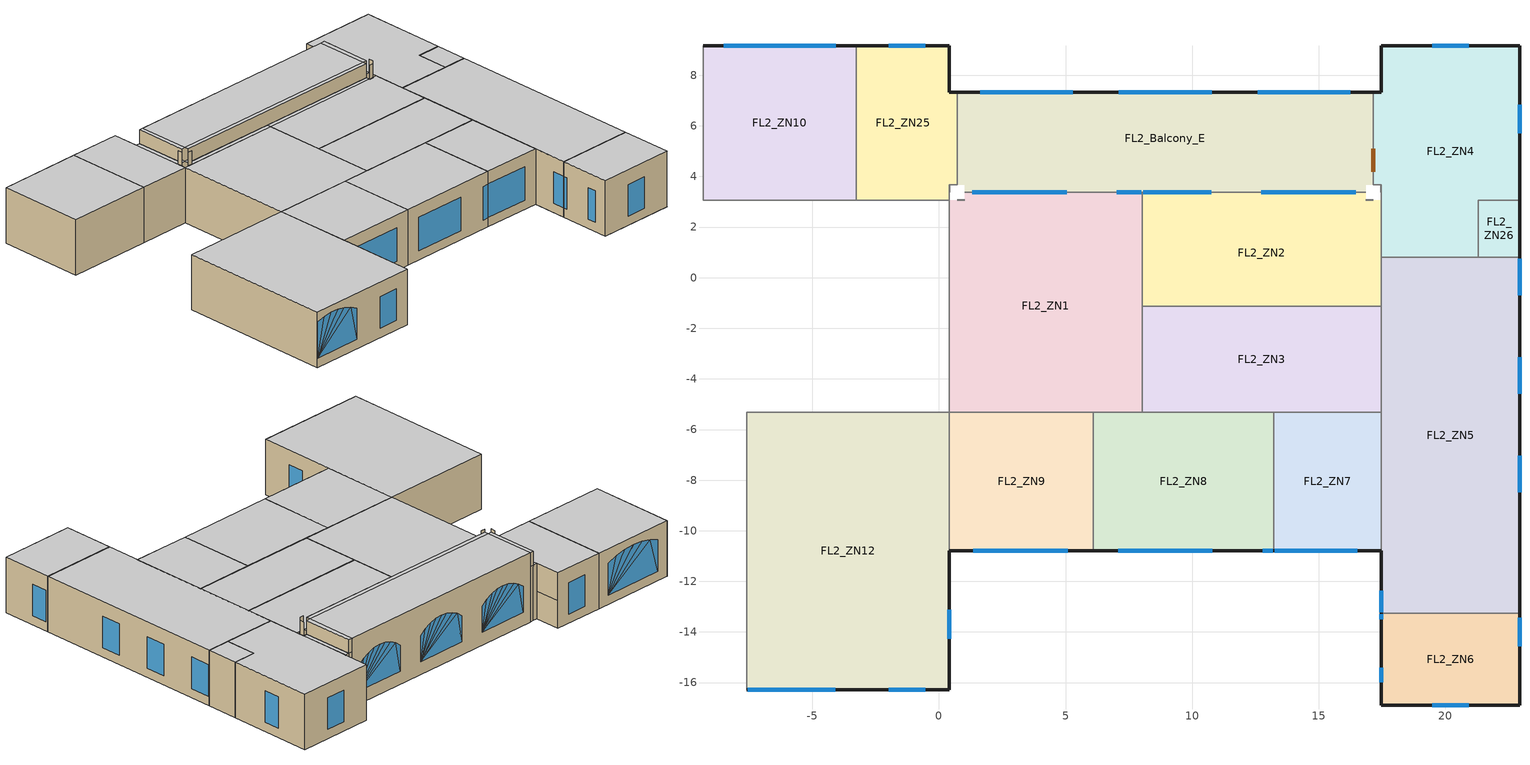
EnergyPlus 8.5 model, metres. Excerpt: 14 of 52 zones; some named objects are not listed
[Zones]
FL2_ZN10
 floor to FL1_Plenum (4): -3.26,3.07 -9.33,3.07 -9.33,9.16 -3.26,9.16 z4.42
 wall outside (7): -3.26,9.16 -9.33,9.16 z4.42:8.33
 wall to FL2_ZN24 (6): -9.33,9.16 -9.33,3.07 z4.42:8.33
 wall to FL2_ZN25 (5): -3.26,3.07 -3.26,9.16 z4.42:8.33
 wall to FL2_ZN11 (5): -9.33,3.07 -3.26,3.07 z4.42:8.33
 window (1003): -8.51,9.16,5.07 -8.51,9.16,7.31 -7.81,9.16,7.57; -4.09,9.16,5.07 -8.51,9.16,5.07 -7.81,9.16,7.57; -4.09,9.16,5.07 -7.06,9.16,7.74 -6.3,9.16,7.79; -4.09,9.16,5.07 -6.3,9.16,7.79 -5.53,9.16,7.74; -4.09,9.16,5.07 -4.78,9.16,7.57 -4.09,9.16,7.31
 window (1001): -4.09,9.16,5.07 -7.81,9.16,7.57 -7.06,9.16,7.74; -4.09,9.16,5.07 -5.53,9.16,7.74 -4.78,9.16,7.57
 ceiling to FL2_Plenum (interior_ceiling): -9.33,3.07 -3.26,3.07 -3.26,9.16 -9.33,9.16 z8.33
FL2_ZN25
 floor to FL1_Plenum (4): 0.41,3.07 -3.26,3.07 -3.26,9.16 0.41,9.16 z4.42
 floor to FL1_Plenum (9): 0.71,3.68 0.41,3.68 0.41,7.34 0.71,7.34 z4.42
 wall outside (7): 0.41,7.33 0.41,9.16 z4.42:6.37; 0.41,7.33 0.41,9.16 z6.37:8.33; 0.41,9.16 -3.26,9.16 z4.42:8.33
 wall outside (9): 0.71,7.34 0.41,7.34 z4.42:8.33
 wall to FL2_ZN1 (5): 0.41,3.07 0.41,3.37 z4.42:8.33
 wall to FL2_Balcony_E (5): 0.41,3.37 0.41,3.68 / 0.71,3.68 0.71,7.34 z4.42:8.33
 wall to FL2_ZN11 (5): -3.26,3.07 0.41,3.07 z4.42:8.33
 wall to FL2_ZN1 (9): 0.41,3.68 0.71,3.68 z4.42:8.33
 window (1003): -0.55,9.16 -1.99,9.16 z5.07:7.29
 ceiling to FL2_Plenum (interior_ceiling): -3.26,3.07 0.41,3.07 0.41,9.16 -3.26,9.16 z8.33
 ceiling to FL2_Plenum (9): 0.42,3.68 0.71,3.68 0.71,7.34 0.42,7.34 z8.33
FL2_ZN4
 floor to FL1_Plenum (4): 21.3,0.81 17.48,0.81 17.48,9.16 22.96,9.16 22.96,3.07 21.3,3.07 z4.42
 floor to FL1_Plenum (9): 17.48,3.68 17.17,3.68 17.17,7.34 17.48,7.34 z4.42
 wall outside (7): 22.96,3.07 22.96,9.16 17.48,9.16 z4.42:8.33; 17.48,9.16 17.48,7.33 z4.42:6.37; 17.48,9.16 17.48,7.33 z6.37:8.33
 wall outside (9): 17.48,7.34 17.17,7.34 z4.42:8.33
 wall to FL2_ZN2 (5): 17.48,3.37 17.48,3.07 17.48,0.81 z4.42:8.33
 wall to FL2_Balcony_E (5): 17.48,3.68 17.48,3.37 / 17.17,7.34 17.17,3.68 z4.42:8.33
 wall to FL2_ZN5 (5): 17.48,0.81 21.3,0.81 z4.42:8.33
 wall to FL2_ZN26 (5): 21.3,0.81 21.3,3.07 22.96,3.07 z4.42:8.33
 wall to FL2_ZN2 (9): 17.17,3.68 17.48,3.68 z4.42:8.33
 window (1001): 22.96,5.7 22.96,6.84 z5.07:7.29
 window (1003): 20.94,9.16 19.5,9.16 z5.07:7.29
 door inside (15): 17.17,5.1 17.17,4.19 z4.47:6.77
 ceiling to FL2_Plenum (interior_ceiling): 17.48,0.81 21.3,0.81 21.3,3.07 22.96,3.07 22.96,9.16 17.48,9.16 z8.33
 ceiling to FL2_Plenum (9): 17.17,3.68 17.46,3.68 17.46,7.34 17.17,7.34 z8.33
FL2_ZN12
 floor to FL1_Plenum (4): 0.41,-16.29 -7.59,-16.29 -7.59,-5.31 0.41,-5.31 z4.42
 wall outside (7): -7.59,-16.29 0.41,-16.29 0.41,-10.8 z4.42:8.33
 wall to FL2_ZN13 (6): -7.59,-5.31 -7.59,-16.29 z4.42:8.33
 wall to FL2_ZN9 (5): 0.41,-10.8 0.41,-5.31 z4.42:8.33
 wall to FL2_ZN11 (5): 0.41,-5.31 -7.59,-5.31 z4.42:8.33
 window (1001): 0.41,-14.26 0.41,-13.13 / -1.99,-16.29 -0.55,-16.29 z5.07:7.29; -4.09,-16.29,5.07 -4.09,-16.29,7.28 -4.62,-16.29,7.55; -7.55,-16.29,5.07 -4.09,-16.29,5.07 -4.62,-16.29,7.55; -7.55,-16.29,5.07 -4.62,-16.29,7.55 -5.19,-16.29,7.73; -7.55,-16.29,5.07 -5.19,-16.29,7.73 -5.79,-16.29,7.84; -7.55,-16.29,5.07 -5.79,-16.29,7.84 -6.39,-16.29,7.85; -7.55,-16.29,5.07 -6.39,-16.29,7.85 -7,-16.29,7.78; -7.55,-16.29,5.07 -7,-16.29,7.78 -7.55,-16.29,7.63
 ceiling to FL2_Plenum (interior_ceiling): -7.59,-16.29 0.41,-16.29 0.41,-5.31 -7.59,-5.31 z8.33
FL2_ZN6
 floor to FL1_Plenum (4): 22.96,-16.9 17.48,-16.9 17.48,-13.26 22.96,-13.26 z4.42
 wall outside (7): 17.48,-13.26 17.48,-16.9 22.96,-16.9 22.96,-13.26 z4.42:8.33
 wall to FL2_ZN5 (5): 22.96,-13.26 17.48,-13.26 z4.42:8.33
 window (1001): 22.96,-14.57 22.96,-13.43 / 17.48,-15.41 17.48,-15.99 / 17.48,-13.3 17.48,-13.5 / 19.5,-16.9 20.94,-16.9 z5.07:7.29
 ceiling to FL2_Plenum (interior_ceiling): 17.48,-16.9 22.96,-16.9 22.96,-13.26 17.48,-13.26 z8.33
FL2_ZN5
 floor to FL1_Plenum (4): 22.96,-13.26 17.48,-13.26 17.48,0.81 22.96,0.81 z4.42
 wall outside (7): 22.96,-13.26 22.96,0.81 / 17.48,-10.8 17.48,-13.26 z4.42:8.33
 wall to FL2_ZN26 (5): 22.96,0.81 21.3,0.81 z4.42:8.33
 wall to FL2_ZN2 (5): 17.48,0.81 17.48,-1.12 z4.42:8.33
 wall to FL2_ZN3 (5): 17.48,-1.12 17.48,-5.31 z4.42:8.33
 wall to FL2_ZN7 (5): 17.48,-5.31 17.48,-10.8 z4.42:8.33
 window (1001): 22.96,-8.47 22.96,-7.03 / 22.96,-4.59 22.96,-3.14 / 22.96,-0.7 22.96,0.74 / 17.48,-12.37 17.48,-13.22 z5.07:7.29
 ceiling to FL2_Plenum (interior_ceiling): 17.48,-13.26 22.96,-13.26 22.96,0.81 17.48,0.81 z8.33
FL2_ZN9
 floor to FL1_Plenum (4): 6.1,-10.8 0.41,-10.8 0.41,-5.31 6.1,-5.31 z4.42
 wall outside (7): 0.41,-10.8 6.1,-10.8 z4.42:8.33
 wall to FL2_ZN8 (5): 6.1,-10.8 6.1,-5.31 z4.42:8.33
 wall to FL2_ZN1 (5): 6.1,-5.31 0.41,-5.31 z4.42:8.33
 window (1001): 1.36,-10.8 5.09,-10.8 z5.07:7.43
 ceiling to FL2_Plenum (interior_ceiling): 0.41,-10.8 6.1,-10.8 6.1,-5.31 0.41,-5.31 z8.33
FL2_ZN8
 floor to FL1_Plenum (4): 13.23,-10.8 6.1,-10.8 6.1,-5.31 13.23,-5.31 z4.42
 wall outside (7): 6.1,-10.8 13.23,-10.8 z4.42:8.33
 wall to FL2_ZN7 (5): 13.23,-10.8 13.23,-5.31 z4.42:8.33
 wall to FL2_ZN3 (5): 13.23,-5.31 8.03,-5.31 z4.42:8.33
 wall to FL2_ZN1 (5): 8.03,-5.31 6.1,-5.31 z4.42:8.33
 window (1001): 7.08,-10.8 10.81,-10.8 / 12.79,-10.8 13.19,-10.8 z5.07:7.43
 ceiling to FL2_Plenum (interior_ceiling): 6.1,-10.8 13.23,-10.8 13.23,-5.31 6.1,-5.31 z8.33
FL2_ZN7
 floor to FL1_Plenum (4): 17.48,-10.8 13.23,-10.8 13.23,-5.31 17.48,-5.31 z4.42
 wall outside (7): 13.23,-10.8 17.48,-10.8 z4.42:8.33
 wall to FL2_ZN3 (5): 17.48,-5.31 13.23,-5.31 z4.42:8.33
 window (1001): 13.28,-10.8 16.52,-10.8 z5.07:7.43
 ceiling to FL2_Plenum (interior_ceiling): 13.23,-10.8 17.48,-10.8 17.48,-5.31 13.23,-5.31 z8.33
FL2_ZN1
 floor to FL1_Plenum (4): 8.03,-5.31 0.41,-5.31 0.41,3.07 8.03,3.07 z4.42
 floor to FL1_Plenum (9): 8.03,3.07 1.02,3.07 1.02,3.37 8.03,3.37 z4.42
 wall to FL2_ZN11 (6): 0.41,3.07 0.41,-5.31 z4.42:8.33
 wall to FL2_ZN3 (5): 8.03,-5.31 8.03,-1.12 z4.42:8.33
 wall to FL2_ZN2 (5): 8.03,-1.12 8.03,3.07 z4.42:8.33
 wall to FL2_Balcony_E (5): 1.02,3.07 0.71,3.07 / 8.03,3.37 1.02,3.37 z4.42:8.33
 wall to FL2_ZN2 (9): 8.03,3.07 8.03,3.37 z4.42:8.33
 window inside (1002): 5.04,3.37 1.31,3.37 z5.17:7.54; 7.99,3.37 7.03,3.37 z5.17:7.53
 ceiling to FL2_Plenum (interior_ceiling): 0.41,-5.31 8.03,-5.31 8.03,3.07 0.41,3.07 z8.33
 ceiling to FL2_Plenum (9): 1.02,3.08 8.03,3.08 8.03,3.37 1.02,3.37 z8.33
 roof outside (Roof): 1.02,3.07 8.03,3.07 8.03,3.08 1.02,3.08 z8.33
FL2_ZN3
 floor to FL1_Plenum (4): 17.48,-5.31 8.03,-5.31 8.03,-1.12 17.48,-1.12 z4.42
 wall to FL2_ZN2 (5): 17.48,-1.12 8.03,-1.12 z4.42:8.33
 ceiling to FL2_Plenum (interior_ceiling): 8.03,-5.31 17.48,-5.31 17.48,-1.12 8.03,-1.12 z8.33
FL2_ZN2
 floor to FL1_Plenum (4): 17.48,-1.12 8.03,-1.12 8.03,3.07 17.48,3.07 z4.42
 floor to FL1_Plenum (9): 16.87,3.07 8.03,3.07 8.03,3.37 16.87,3.37 z4.42
 wall to FL2_Balcony_E (5): 17.17,3.07 16.87,3.07 / 16.87,3.37 8.03,3.37 z4.42:8.33
 window inside (1002): 16.47,3.37 12.74,3.37 z5.17:7.54; 10.75,3.37 8.07,3.37 z5.17:7.53
 ceiling to FL2_Plenum (interior_ceiling): 8.03,-1.12 17.48,-1.12 17.48,3.07 8.03,3.07 z8.33
 ceiling to FL2_Plenum (9): 8.03,3.08 16.87,3.08 16.87,3.37 8.03,3.37 z8.33
 roof outside (Roof): 8.03,3.07 16.87,3.07 16.87,3.08 8.03,3.08 z8.33
FL2_ZN26
 floor to FL1_Plenum (4): 22.96,0.81 21.3,0.81 21.3,3.07 22.96,3.07 z4.42
 wall outside (7): 22.96,0.81 22.96,3.07 z4.42:8.33
 ceiling to FL2_Plenum (interior_ceiling): 21.3,0.81 22.96,0.81 22.96,3.07 21.3,3.07 z8.33
FL2_Balcony_E
 floor to FL1_Balcony_E (19): 16.87,3.68 1.02,3.68 1.02,7.34 16.87,7.34 z4.42
 floor to FL2_Balcony_E (9): 17.17,3.68 16.87,3.68 16.87,7.34 17.17,7.34 z8.33; 17.17,3.68 16.87,3.68 16.87,7.34 17.17,7.34 z8.33; 1.02,3.68 0.71,3.68 0.71,7.34 1.02,7.34 z8.33; 1.02,3.68 0.71,3.68 0.71,7.34 1.02,7.34 z8.33; 16.87,3.37 1.02,3.37 1.02,3.68 16.87,3.68 z8.33; 16.87,3.37 1.02,3.37 1.02,3.68 16.87,3.68 z8.33
 floor to FL1_Balcony_E (9): 17.17,3.68 16.87,3.68 16.87,7.34 17.17,7.34 z4.42; 1.02,3.68 0.71,3.68 0.71,7.34 1.02,7.34 z4.42; 16.87,3.37 1.02,3.37 1.02,3.68 16.87,3.68 z4.42
 wall outside (7): 16.87,7.34 1.02,7.34 z4.42:9.3
 wall outside (9): 17.17,7.34 16.87,7.34 / 1.02,7.34 0.71,7.34 z4.42:8.33; 17.17,7.34 16.87,7.34 / 1.02,7.34 0.71,7.34 z8.33:9.3
 wall to FL2_Plenum (6): 17.46,3.37 17.46,3.68 / 16.87,3.08 17.17,3.08 / 0.71,3.08 1.02,3.08 / 0.42,3.68 0.42,3.37 / 17.17,3.68 17.17,7.34 / 1.02,3.37 16.87,3.37 / 0.71,7.34 0.71,3.68 z8.33:9.3
 window (1003): 12.6,7.34,5.33 12.6,7.34,7.16 12.99,7.34,7.48; 16.26,7.34,5.33 12.6,7.34,5.33 12.99,7.34,7.48; 16.26,7.34,5.33 12.99,7.34,7.48 13.44,7.34,7.72; 16.26,7.34,5.33 13.44,7.34,7.72 13.92,7.34,7.87; 16.26,7.34,5.33 13.92,7.34,7.87 14.43,7.34,7.92; 16.26,7.34,5.33 14.43,7.34,7.92 14.93,7.34,7.87; 16.26,7.34,5.33 14.93,7.34,7.87 15.42,7.34,7.72; 16.26,7.34,5.33 15.42,7.34,7.72 15.87,7.34,7.48; 16.26,7.34,5.33 15.87,7.34,7.48 16.26,7.34,7.16; 7.11,7.34,5.33 7.11,7.34,7.16 7.51,7.34,7.48; 10.77,7.34,5.33 7.11,7.34,5.33 7.51,7.34,7.48; 10.77,7.34,5.33 7.51,7.34,7.48 7.95,7.34,7.72; 10.77,7.34,5.33 7.95,7.34,7.72 8.44,7.34,7.87; 10.77,7.34,5.33 8.44,7.34,7.87 8.94,7.34,7.92; 10.77,7.34,5.33 8.94,7.34,7.92 9.45,7.34,7.87; 10.77,7.34,5.33 9.45,7.34,7.87 9.93,7.34,7.72; 10.77,7.34,5.33 9.93,7.34,7.72 10.38,7.34,7.48; 10.77,7.34,5.33 10.38,7.34,7.48 10.77,7.34,7.16; 1.63,7.34,5.33 1.63,7.34,7.16 2.02,7.34,7.48; 5.28,7.34,5.33 1.63,7.34,5.33 2.02,7.34,7.48; 5.28,7.34,5.33 2.02,7.34,7.48 2.47,7.34,7.72; 5.28,7.34,5.33 2.47,7.34,7.72 2.95,7.34,7.87; 5.28,7.34,5.33 2.95,7.34,7.87 3.46,7.34,7.92; 5.28,7.34,5.33 3.46,7.34,7.92 3.96,7.34,7.87; 5.28,7.34,5.33 3.96,7.34,7.87 4.45,7.34,7.72; 5.28,7.34,5.33 4.45,7.34,7.72 4.89,7.34,7.48; 5.28,7.34,5.33 4.89,7.34,7.48 5.28,7.34,7.16
 ceiling to 8849 (20): 1.02,3.68 16.87,3.68 16.87,7.34 1.02,7.34 z9.3; 16.87,3.68 17.17,3.68 17.17,7.34 16.87,7.34 z9.3; 0.71,3.68 1.02,3.68 1.02,7.34 0.71,7.34 z9.3; 1.02,3.37 16.87,3.37 16.87,3.68 1.02,3.68 z9.3
[Building]
BLDG26: North Axis {deg}=0; Terrain=Suburbs; Loads Convergence Tolerance Value=0.04; Temperature Convergence Tolerance Value {deltaC}=0.4; Solar Distribution=MinimalShadowing; Maximum Number of Warmup Days=25; Minimum Number of Warmup Days=6
[Site:Location]
Chicago Ohare Intl Ap_IL_USA Design_Conditions: Latitude {deg}=41.98; Longitude {deg}=-87.92; Time Zone {hr}=-6; Elevation {m}=201
[SizingPeriod:DesignDay] Day of Month=21; Dry-Bulb Temperature Range Modifier Type=DefaultMultipliers; Humidity Condition Type=Wetbulb; Barometric Pressure {Pa}=98934; Rain Indicator=No; Snow Indicator=No; Daylight Saving Time Indicator=No
Name | Month | Day Type | Maximum Dry-Bulb Temperature {C} | Daily Dry-Bulb Temperature Range {deltaC} | Wetbulb or DewPoint at Maximum Dry-Bulb {C} | Wind Speed {m/s} | Wind Direction {deg} | Solar Model Indicator | Sky Clearness | ASHRAE Clear Sky Optical Depth for Beam Irradiance (taub) | ASHRAE Clear Sky Optical Depth for Diffuse Irradiance (taud)
Chicago Ohare Intl Ap Ann Htg 99.6% Condns DB | 1 | WinterDesignDay | -20 | 0 | -20 | 4.9 | 270 | ASHRAEClearSky | 0
Chicago Ohare Intl Ap Ann Clg .4% Condns DB=>MWB | 7 | SummerDesignDay | 33.3 | 10.5 | 23.7 | 5.2 | 230 | ASHRAETau |  | 0.455 | 2.05
[Site:GroundTemperature:BuildingSurface]
19.527, 19.502, 19.536, 19.598, 20.002, 21.64, 22.225, 22.375, 21.449, 20.121, 19.802, 19.633
[Site:GroundReflectance]
0.2, 0.2, 0.2, 0.2, 0.2, 0.2, 0.2, 0.2, 0.2, 0.2, 0.2, 0.2
[Site:GroundReflectance:SnowModifier]
1, 1
[Material] Thermal Absorptance=0.9
Name | Roughness | Thickness {m} | Conductivity {W/m-K} | Density {kg/m3} | Specific Heat {J/kg-K} | Solar Absorptance | Visible Absorptance
3_2_7 | Rough | 0.1 | 1.4 | 2100 | 840 | 0.6 | 0.6
5_1_27 | Rough | 0.0159 | 0.25 | 900 | 1000 | 0.5 | 0.5
5_2_10001 | VeryRough | 0.0921 | 0.03 | 24.8 | 1000 | 0.7 | 0.7
13_1_108 | Rough | 0.035 | 0.19 | 700 | 2390 | 0.5 | 0.5
Std Wood 6inch | MediumSmooth | 0.15 | 0.12 | 540 | 1210 | 0.7 | 0.7
Roof Membrane | VeryRough | 0.0095 | 0.16 | 1121.29 | 1460 | 0.7 | 0.7
IEAD NonRes Roof Insulation | MediumRough | 0.153184 | 0.049 | 265 | 836.8 | 0.7 | 0.7
Metal Decking | MediumSmooth | 0.0015 | 45.006 | 7680 | 418.4 | 0.7 | 0.7
1IN Stucco | Smooth | 0.0253 | 0.6918 | 1858 | 837 | 0.7 | 0.7
8IN CONCRETE HW | Rough | 0.2032 | 1.311 | 2240 | 836.8 | 0.7 | 0.7
1/2IN Gypsum | Smooth | 0.0127 | 0.16 | 784.9 | 830 | 0.7 | 0.7
MAT-CC05 4 HW Concrete | Rough | 0.1016 | 1.311 | 2240 | 836.8 | 0.7 | 0.7
Mass NonRes Wall Insulation | MediumRough | 0.0562 | 0.058 | 265 | 836.8 | 0.7 | 0.7
AC02 Acoustic Ceiling | MediumSmooth | 0.0127 | 0.057 | 288 | 1339 | 0.7 | 0.2
[Material:NoMass] Thermal Resistance {m2-K/W}=0.2165; Thermal Absorptance=0.9; Solar Absorptance=0.7
Name | Roughness | Visible Absorptance
20_RVAL_1 | Rough | 0.7
CP02 Carpet Pad | VeryRough | 0.8
[WindowMaterial:SimpleGlazingSystem]
Win1980-Chicago: U-Factor {W/m2-K}=3.35002; Solar Heat Gain Coefficient=0.435
[WindowMaterial:Glazing]
38: Optical Data Type=SpectralAverage; Thickness {m}=0.003; Solar Transmittance at Normal Incidence=0.74; Front Side Solar Reflectance at Normal Incidence=0.09; Back Side Solar Reflectance at Normal Incidence=0.1; Visible Transmittance at Normal Incidence=0.82; Front Side Visible Reflectance at Normal Incidence=0.11; Back Side Visible Reflectance at Normal Incidence=0.12; Infrared Transmittance at Normal Incidence=0; Front Side Infrared Hemispherical Emissivity=0.84; Back Side Infrared Hemispherical Emissivity=0.2; Conductivity {W/m-K}=0.9; Dirt Correction Factor for Solar and Visible Transmittance=1
[Construction]
4: CP02 Carpet Pad, MAT-CC05 4 HW Concrete
interior_ceiling: AC02 Acoustic Ceiling
5; 6: 5_1_27, 5_2_10001, 5_1_27
7; 9: 1IN Stucco, 8IN Concrete HW, Mass NonRes Wall Insulation, 1/2IN Gypsum
15: 13_1_108
19: 3_2_7, 20_RVAL_1
20: 20_RVAL_1, 3_2_7
1001; 1003: Win1980-Chicago
1002: 38
InteriorFurnishings: Std Wood 6inch
Roof: Roof Membrane, IEAD NonRes Roof Insulation, Metal Decking
[WindowProperty:FrameAndDivider] Frame Width {m}=0.04; Frame Outside Projection {m}=0; Frame Inside Projection {m}=0; Ratio of Frame-Edge Glass Conductance to Center-Of-Glass Conductance=1; Divider Type=DividedLite; Divider Width {m}=0.02; Number of Horizontal Dividers=1; Divider Outside Projection {m}=0; Divider Inside Projection {m}=0; Ratio of Divider-Edge Glass Conductance to Center-Of-Glass Conductance=1; Inside Sill Depth {m}=0; Inside Reveal Depth {m}=0
Name | Frame Conductance {W/m2-K} | Frame Solar Absorptance | Frame Visible Absorptance | Frame Thermal Hemispherical Emissivity | Number of Vertical Dividers | Divider Conductance {W/m2-K} | Divider Solar Absorptance | Divider Visible Absorptance | Divider Thermal Hemispherical Emissivity | Outside Reveal Solar Absorptance | Inside Sill Solar Absorptance | Inside Reveal Solar Absorptance
4 | 9.5 | 0.5 | 0.5 | 0.9 | 1 | 9.5 | 0.5 | 0.5 | 0.9 | 0.5 | 0.5 | 0.5
5 | 500 | 0.3 | 0.3 | 0.3 | 1 | 500 | 0.3 | 0.3 | 0.3 | 0.3 | 0.3 | 0.3
6 | 500 | 0.3 | 0.3 | 0.3 | 2 | 500 | 0.3 | 0.3 | 0.3 | 0.3 | 0.3 | 0.3
7 | 9.5 | 0.5 | 0.5 | 0.9 | 2 | 9.5 | 0.5 | 0.5 | 0.9 | 0.5 | 0.5 | 0.5
9 | 9.5 | 0.5 | 0.5 | 0.9 | 0 | 9.5 | 0.5 | 0.5 | 0.9 | 0.5 | 0.5 | 0.5
[Zone] Type=1; Multiplier=1; Floor Area {m2}=autocalculate; Zone Inside Convection Algorithm=TARP
Name | Volume {m3}
FL2_ZN10 | 144.5155
FL2_ZN25 | 91.9084
FL2_ZN4 | 168.9882
FL2_ZN12 | 343.3234
FL2_ZN6 | 77.9508
FL2_ZN5 | 301.8826
FL2_ZN9 | 122.0727
FL2_ZN8 | 153.1353
FL2_ZN7 | 91.0036
FL2_ZN1 | 258.1277
FL2_ZN3 | 154.8588
FL2_ZN2 | 165.3939
FL2_ZN26 | 14.6642
FL2_Balcony_E | 317.1446
[InternalMass] Construction=InteriorFurnishings
Name | Zone | Surface Area {m2}
FL2_ZN1_Furn | FL2_ZN1 | 44.71
FL2_ZN2_Furn | FL2_ZN2 | 27.72
FL2_ZN3_Furn | FL2_ZN3 | 27.72
FL2_ZN4_Furn | FL2_ZN4 | 29.47
FL2_ZN5_Furn | FL2_ZN5 | 54.04
FL2_ZN6_Furn | FL2_ZN6 | 13.95
FL2_ZN7_Furn | FL2_ZN7 | 16.29
FL2_ZN8_Furn | FL2_ZN8 | 27.41
FL2_ZN9_Furn | FL2_ZN9 | 21.85
FL2_ZN12_Furn | FL2_ZN12 | 61.46
[People] Number of People Calculation Method=People; Fraction Radiant=0.3; Sensible Heat Fraction=autocalculate; Activity Level Schedule=OfficeActSchd; Enable ASHRAE 55 Comfort Warnings=No; Mean Radiant Temperature Calculation Type=ZoneAveraged
Name | Zone or ZoneList | Number of People Schedule | Number of People
FL2_ZN1_People | FL2_ZN1 | Zone_occ_SCH_FL2_ZN1 | 5
FL2_ZN2_People | FL2_ZN2 | Zone_occ_SCH_FL2_ZN2 | 4
FL2_ZN3_People | FL2_ZN3 | Zone_occ_SCH_FL2_ZN3 | 1
FL2_ZN4_People | FL2_ZN4 | Zone_occ_SCH_FL2_ZN4 | 3
FL2_ZN5_People | FL2_ZN5 | Zone_occ_SCH_FL2_ZN5 | 2
FL2_ZN6_People | FL2_ZN6 | Zone_occ_SCH_FL2_ZN6 | 2
FL2_ZN7_People | FL2_ZN7 | Zone_occ_SCH_FL2_ZN7 | 2
FL2_ZN8_People | FL2_ZN8 | Zone_occ_SCH_FL2_ZN8 | 3
FL2_ZN9_People | FL2_ZN9 | Zone_occ_SCH_FL2_ZN9 | 4
FL2_ZN10_People | FL2_ZN10 | Zone_occ_SCH_FL2_ZN10 | 1
FL2_ZN12_People | FL2_ZN12 | Zone_occ_SCH_FL2_ZN12 | 3
[Lights] Design Level Calculation Method=Watts/Area; Lighting Level {W}=400; Watts per Zone Floor Area {W/m2}=18.5; Return Air Fraction=0; Fraction Radiant=0.3; Fraction Visible=0.1; Fraction Replaceable=1; Return Air Fraction Calculated from Plenum Temperature=No
Name | Zone or ZoneList | Schedule
FL2_ZN3_light | FL2_ZN3 | Zone_light_SCH_FL2_ZN3
FL2_ZN10_light | FL2_ZN10 | Zone_light_SCH_FL2_ZN10
FL2_ZN2_light | FL2_ZN2 | Zone_light_SCH_FL2_ZN2
FL2_ZN9_light | FL2_ZN9 | Zone_light_SCH_FL2_ZN9
FL2_ZN12_light | FL2_ZN12 | Zone_light_SCH_FL2_ZN12
FL2_ZN1_light | FL2_ZN1 | Zone_light_SCH_FL2_ZN1
FL2_ZN5_light | FL2_ZN5 | Zone_light_SCH_FL2_ZN5
FL2_ZN6_light | FL2_ZN6 | Zone_light_SCH_FL2_ZN6
FL2_ZN7_light | FL2_ZN7 | Zone_light_SCH_FL2_ZN7
FL2_ZN4_light | FL2_ZN4 | Zone_light_SCH_FL2_ZN4
FL2_ZN8_light | FL2_ZN8 | Zone_light_SCH_FL2_ZN8
[ElectricEquipment] Design Level Calculation Method=Watts/Area; Fraction Latent=0; Fraction Radiant=0.3; Fraction Lost=0
Name | Zone or ZoneList | Schedule | Watts per Zone Floor Area {W/m2}
FL2_ZN1_Eq | FL2_ZN1 | ClassRMEquSch | 10
FL2_ZN2_Eq | FL2_ZN2 | OfficeEquSch | 14
FL2_ZN3_Eq | FL2_ZN3 | OfficeEquSch | 14
FL2_ZN4_Eq | FL2_ZN4 | OfficeEquSch | 14
FL2_ZN5_Eq | FL2_ZN5 | OfficeEquSch | 20
FL2_ZN6_Eq | FL2_ZN6 | LougEquSch | 30
FL2_ZN7_Eq | FL2_ZN7 | OfficeEquSch | 14
FL2_ZN8_Eq | FL2_ZN8 | OfficeEquSch | 14
FL2_ZN9_Eq | FL2_ZN9 | ConfRMEquSch | 14
FL2_ZN10_Eq | FL2_ZN10 | OfficeEquSch | 0
FL2_ZN12_Eq | FL2_ZN12 | ClassRMEquSch | 10
[Daylighting:Controls] Total Daylighting Reference Points=1; Z-Coordinate of First Reference Point {m}=7.09807; Z-Coordinate of Second Reference Point {m}=0.8; Fraction of Zone Controlled by First Reference Point=1; Illuminance Setpoint at First Reference Point {lux}=500; Illuminance Setpoint at Second Reference Point {lux}=500; Lighting Control Type=1; Maximum Allowable Discomfort Glare Index=22; Minimum Input Power Fraction for Continuous Dimming Control=0.3; Minimum Light Output Fraction for Continuous Dimming Control=0.2; Number of Stepped Control Steps=1; Probability Lighting will be Reset When Needed in Manual Stepped Control=1; Availability Schedule=Off
Name | X-Coordinate of First Reference Point {m} | Y-Coordinate of First Reference Point {m} | Glare Calculation Azimuth Angle of View Direction Clockwise from Zone y-Axis {deg}
FL2_ZN1 | 4.2176 | -2.51939 | 90
FL2_ZN2 | 12.752 | 0.274614 | 90
FL2_ZN4 | 20.2196 | 3.59348 | 180
FL2_ZN5 | 19.3052 | -6.22733 | 180
FL2_ZN6 | 20.2196 | -14.4736 | 0
FL2_ZN7 | 15.3556 | -7.14219 | 90
FL2_ZN8 | 9.66605 | -7.14219 | 90
FL2_ZN9 | 3.25245 | -7.14219 | 90
FL2_ZN10 | -6.29602 | 5.10061 | 90
FL2_ZN12 | -3.5929 | -8.97099 | 270
[ZoneInfiltration:DesignFlowRate] Temperature Term Coefficient=0; Velocity Squared Term Coefficient=0
Name | Zone or ZoneList | Schedule | Design Flow Rate Calculation Method | Design Flow Rate {m3/s} | Constant Term Coefficient | Velocity Term Coefficient | Air Changes per Hour {1/hr}
23182 Infiltration | FL2_ZN10 | On | Flow/zone | 0.0281 | 1 | 0
23189 Infiltration | FL2_ZN25 | On | Flow/zone | 0.017871 | 1 | 0
23196 Infiltration | FL2_ZN4 | On | Flow/zone | 0.032859 | 1 | 0
23231 Infiltration | FL2_ZN12 | On | Flow/zone | 0.066757 | 1 | 0
23239 Infiltration | FL2_ZN6 | On | Flow/zone | 0.015157 | 1 | 0
23258 Infiltration | FL2_ZN5 | On | Flow/zone | 0.058699 | 1 | 0
23286 Infiltration | FL2_ZN9 | On | Flow/zone | 0.023736 | 1 | 0
23293 Infiltration | FL2_ZN8 | On | Flow/zone | 0.029776 | 1 | 0
23301 Infiltration | FL2_ZN7 | On | Flow/zone | 0.017695 | 1 | 0
23319 Infiltration | FL2_ZN1 | On | Flow/zone | 0.050191 | 1 | 0
23328 Infiltration | FL2_ZN3 | Off | Flow/zone | 0.030111 | 1 | 0
23346 Infiltration | FL2_ZN2 | On | Flow/zone | 0.03216 | 1 | 0
23354 Infiltration | FL2_ZN26 | On | Flow/zone | 0.002851 | 1 | 0
6838 Infiltration | FL2_Balcony_E | On | Flow/zone | 0.061667 | 1 | 0
FL2_ZN10_Window_Ventilation | FL2_ZN10 | Zone_infil_SCH_FL2_ZN10 | AirChanges/Hour |  | 0 | 0.224 | 5
FL2_ZN2_Window_Ventilation | FL2_ZN2 | Zone_infil_SCH_FL2_ZN2 | AirChanges/Hour |  | 0 | 0.224 | 5
FL2_ZN9_Window_Ventilation | FL2_ZN9 | Zone_infil_SCH_FL2_ZN9 | AirChanges/Hour |  | 0 | 0.224 | 5
FL2_ZN12_Window_Ventilation | FL2_ZN12 | Zone_infil_SCH_FL2_ZN12 | AirChanges/Hour |  | 0 | 0.224 | 5
FL2_ZN1_Window_Ventilation | FL2_ZN1 | Zone_infil_SCH_FL2_ZN1 | AirChanges/Hour |  | 0 | 0.224 | 5
FL2_ZN5_Window_Ventilation | FL2_ZN5 | Zone_infil_SCH_FL2_ZN5 | AirChanges/Hour |  | 0 | 0.224 | 5
FL2_ZN6_Window_Ventilation | FL2_ZN6 | Zone_infil_SCH_FL2_ZN6 | AirChanges/Hour |  | 0 | 0.224 | 5
FL2_ZN7_Window_Ventilation | FL2_ZN7 | Zone_infil_SCH_FL2_ZN7 | AirChanges/Hour |  | 0 | 0.224 | 5
FL2_ZN4_Window_Ventilation | FL2_ZN4 | Zone_infil_SCH_FL2_ZN4 | AirChanges/Hour |  | 0 | 0.224 | 5
FL2_ZN8_Window_Ventilation | FL2_ZN8 | Zone_infil_SCH_FL2_ZN8 | AirChanges/Hour |  | 0 | 0.224 | 5
[HVACTemplate:Zone:IdealLoadsAirSystem] Maximum Heating Supply Air Temperature {C}=99; Minimum Cooling Supply Air Temperature {C}=2; Maximum Heating Supply Air Humidity Ratio {kgWater/kgDryAir}=0.0156; Minimum Cooling Supply Air Humidity Ratio {kgWater/kgDryAir}=0.0077; Heating Limit=NoLimit; Cooling Limit=NoLimit; Dehumidification Control Type=ConstantSensibleHeatRatio; Cooling Sensible Heat Ratio=0.7; Humidification Control Type=None; Outdoor Air Method=Flow/Zone; Demand Controlled Ventilation Type=None; Outdoor Air Economizer Type=NoEconomizer; Heat Recovery Type=None; Sensible Heat Recovery Effectiveness=0.7; Latent Heat Recovery Effectiveness=0.65
Name | System Availability Schedule | Heating Availability Schedule | Cooling Availability Schedule | Outdoor Air Flow Rate per Zone {m3/s}
FL2_ZN1 | PTHP_SCH_FL2_ZN1 | PTHP_SCH_FL2_ZN1 | PTHP_SCH_FL2_ZN1 | 0.094
FL2_ZN2 | PTHP_SCH_FL2_ZN2 | PTHP_SCH_FL2_ZN2 | PTHP_SCH_FL2_ZN2 | 0.076
FL2_ZN3 | PTHP_SCH_FL2_ZN3 | PTHP_SCH_FL2_ZN3 | PTHP_SCH_FL2_ZN3 | 0.019
FL2_ZN4 | PTHP_SCH_FL2_ZN4 | PTHP_SCH_FL2_ZN4 | PTHP_SCH_FL2_ZN4 | 0.057
FL2_ZN5 | PTHP_SCH_FL2_ZN5 | PTHP_SCH_FL2_ZN5 | PTHP_SCH_FL2_ZN5 | 0.038
FL2_ZN6 | PTHP_SCH_FL2_ZN6 | PTHP_SCH_FL2_ZN6 | PTHP_SCH_FL2_ZN6 | 0.038
FL2_ZN7 | PTHP_SCH_FL2_ZN7 | PTHP_SCH_FL2_ZN7 | PTHP_SCH_FL2_ZN7 | 0.038
FL2_ZN8 | PTHP_SCH_FL2_ZN8 | PTHP_SCH_FL2_ZN8 | PTHP_SCH_FL2_ZN8 | 0.057
FL2_ZN9 | PTHP_SCH_FL2_ZN9 | PTHP_SCH_FL2_ZN9 | PTHP_SCH_FL2_ZN9 | 0.076
FL2_ZN10 | PTHP_SCH_FL2_ZN10 | PTHP_SCH_FL2_ZN10 | PTHP_SCH_FL2_ZN10 | 0.024
FL2_ZN12 | PTHP_SCH_FL2_ZN12 | PTHP_SCH_FL2_ZN12 | PTHP_SCH_FL2_ZN12 | 0.071
[ZoneControl:Thermostat] Control Type Schedule=Zone Control Type Sched
Name | Zone or ZoneList | Control 1
FL2_ZN1_Thermostat | FL2_ZN1 | Dual Setpoint - Zone FL2_ZN1
FL2_ZN2_Thermostat | FL2_ZN2 | Dual Setpoint - Zone FL2_ZN2
FL2_ZN3_Thermostat | FL2_ZN3 | Dual Setpoint - Zone FL2_ZN3
FL2_ZN4_Thermostat | FL2_ZN4 | Dual Setpoint - Zone FL2_ZN4
FL2_ZN5_Thermostat | FL2_ZN5 | Dual Setpoint - Zone FL2_ZN5
FL2_ZN6_Thermostat | FL2_ZN6 | Dual Setpoint - Zone FL2_ZN6
FL2_ZN7_Thermostat | FL2_ZN7 | Dual Setpoint - Zone FL2_ZN7
FL2_ZN8_Thermostat | FL2_ZN8 | Dual Setpoint - Zone FL2_ZN8
FL2_ZN9_Thermostat | FL2_ZN9 | Dual Setpoint - Zone FL2_ZN9
FL2_ZN10_Thermostat | FL2_ZN10 | Dual Setpoint - Zone FL2_ZN10
FL2_ZN12_Thermostat | FL2_ZN12 | Dual Setpoint - Zone FL2_ZN12
[ThermostatSetpoint:DualSetpoint] Heating Setpoint Temperature Schedule=Htg-SetP-Sch; Cooling Setpoint Temperature Schedule=Clg-SetP-Sch
Dual Setpoint - Zone FL2_ZN1; Dual Setpoint - Zone FL2_ZN2; Dual Setpoint - Zone FL2_ZN3; Dual Setpoint - Zone FL2_ZN4; Dual Setpoint - Zone FL2_ZN5; Dual Setpoint - Zone FL2_ZN6; Dual Setpoint - Zone FL2_ZN7; Dual Setpoint - Zone FL2_ZN8; Dual Setpoint - Zone FL2_ZN9; Dual Setpoint - Zone FL2_ZN10; Dual Setpoint - Zone FL2_ZN12
[ExternalInterface:FunctionalMockupUnitImport:From:Variable] FMU File=obFMU.fmu
Name | Output:Variable Index Key | Output:Variable | FMU Instance | FMU Variable
 | FL2_ZN3 | Zone Mean Air Temperature | obm_Office_S7 | Zone_Temperature
 | FL2_ZN3 | Zone Mean Air Temperature | obm_Office_S7 | Zone_illum
 | FL2_ZN3 | Zone Air CO2 Concentration | obm_Office_S7 | Zone_co2
 | FL2_ZN3 | Zone Lights Electric Power | obm_Office_S7 | Zone_Light_Power
 | FL2_ZN10 | Zone Mean Air Temperature | obm_Office_S8 | Zone_Temperature
 | FL2_ZN10 | Daylighting Reference Point 1 Illuminance | obm_Office_S8 | Zone_illum
 | FL2_ZN10 | Zone Air CO2 Concentration | obm_Office_S8 | Zone_co2
 | FL2_ZN10 | Zone Lights Electric Power | obm_Office_S8 | Zone_Light_Power
 | FL2_ZN2 | Zone Mean Air Temperature | obm_Office_S16 | Zone_Temperature
 | FL2_ZN2 | Daylighting Reference Point 1 Illuminance | obm_Office_S16 | Zone_illum
 | FL2_ZN2 | Zone Air CO2 Concentration | obm_Office_S16 | Zone_co2
 | FL2_ZN2 | Zone Lights Electric Power | obm_Office_S16 | Zone_Light_Power
 | FL2_ZN9 | Zone Mean Air Temperature | obm_Meeting_room_S17 | Zone_Temperature
 | FL2_ZN9 | Daylighting Reference Point 1 Illuminance | obm_Meeting_room_S17 | Zone_illum
 | FL2_ZN9 | Zone Air CO2 Concentration | obm_Meeting_room_S17 | Zone_co2
 | FL2_ZN9 | Zone Lights Electric Power | obm_Meeting_room_S17 | Zone_Light_Power
 | FL2_ZN12 | Zone Mean Air Temperature | obm_Classroom_S21 | Zone_Temperature
 | FL2_ZN12 | Daylighting Reference Point 1 Illuminance | obm_Classroom_S21 | Zone_illum
 | FL2_ZN12 | Zone Air CO2 Concentration | obm_Classroom_S21 | Zone_co2
 | FL2_ZN12 | Zone Lights Electric Power | obm_Classroom_S21 | Zone_Light_Power
 | FL2_ZN1 | Zone Mean Air Temperature | obm_Classroom_S22 | Zone_Temperature
 | FL2_ZN1 | Daylighting Reference Point 1 Illuminance | obm_Classroom_S22 | Zone_illum
 | FL2_ZN1 | Zone Air CO2 Concentration | obm_Classroom_S22 | Zone_co2
 | FL2_ZN1 | Zone Lights Electric Power | obm_Classroom_S22 | Zone_Light_Power
 | FL2_ZN5 | Zone Mean Air Temperature | obm_Office_S27 | Zone_Temperature
 | FL2_ZN5 | Daylighting Reference Point 1 Illuminance | obm_Office_S27 | Zone_illum
 | FL2_ZN5 | Zone Air CO2 Concentration | obm_Office_S27 | Zone_co2
 | FL2_ZN5 | Zone Lights Electric Power | obm_Office_S27 | Zone_Light_Power
 | FL2_ZN6 | Zone Mean Air Temperature | obm_Office_S28 | Zone_Temperature
 | FL2_ZN6 | Daylighting Reference Point 1 Illuminance | obm_Office_S28 | Zone_illum
 | FL2_ZN6 | Zone Air CO2 Concentration | obm_Office_S28 | Zone_co2
 | FL2_ZN6 | Zone Lights Electric Power | obm_Office_S28 | Zone_Light_Power
 | FL2_ZN7 | Zone Mean Air Temperature | obm_Office_S29 | Zone_Temperature
 | FL2_ZN7 | Daylighting Reference Point 1 Illuminance | obm_Office_S29 | Zone_illum
 | FL2_ZN7 | Zone Air CO2 Concentration | obm_Office_S29 | Zone_co2
 | FL2_ZN7 | Zone Lights Electric Power | obm_Office_S29 | Zone_Light_Power
 | FL2_ZN4 | Zone Mean Air Temperature | obm_Office_S35 | Zone_Temperature
 | FL2_ZN4 | Daylighting Reference Point 1 Illuminance | obm_Office_S35 | Zone_illum
 | FL2_ZN4 | Zone Air CO2 Concentration | obm_Office_S35 | Zone_co2
 | FL2_ZN4 | Zone Lights Electric Power | obm_Office_S35 | Zone_Light_Power
 | FL2_ZN8 | Zone Mean Air Temperature | obm_Office_S36 | Zone_Temperature
 | FL2_ZN8 | Daylighting Reference Point 1 Illuminance | obm_Office_S36 | Zone_illum
 | FL2_ZN8 | Zone Air CO2 Concentration | obm_Office_S36 | Zone_co2
 | FL2_ZN8 | Zone Lights Electric Power | obm_Office_S36 | Zone_Light_Power
[Schedule:Day:Hourly]
Summer Control Type Day Sch; Winter Control Type Day Sch: 4, 4, 4, 4, 4, 4, 4, 4, 4, 4, 4, 4, 4, 4, 4, 4, 4, 4, 4, 4, 4, 4, 4, 4
[Schedule:Week:Daily]
Summer Control Type Week Sch: Summer Control Type Day Sch, Summer Control Type Day Sch, Summer Control Type Day Sch, Summer Control Type Day Sch, Summer Control Type Day Sch, Summer Control Type Day Sch, Summer Control Type Day Sch, Summer Control Type Day Sch, Summer Control Type Day Sch, Summer Control Type Day Sch, Summer Control Type Day Sch, Summer Control Type Day Sch
Winter Control Type Week Sch: Winter Control Type Day Sch, Winter Control Type Day Sch, Winter Control Type Day Sch, Winter Control Type Day Sch, Winter Control Type Day Sch, Winter Control Type Day Sch, Winter Control Type Day Sch, Winter Control Type Day Sch, Winter Control Type Day Sch, Winter Control Type Day Sch, Winter Control Type Day Sch, Winter Control Type Day Sch
[Schedule:Year]
Zone Control Type Sched: Winter Control Type Week Sch, 1, 1, 4, 15, Summer Control Type Week Sch, 4, 16, 10, 15, Winter Control Type Week Sch, 10, 16, 12, 31
[Schedule:Compact]
On: Through: 12/31, For: AllDays, Until: 24:00, 1
Off: Through: 12/31, For: AllDays, Until: 24:00, 0
Htg-SetP-Sch: Through: 12/31, For: Weekdays CustomDay1 CustomDay2 SummerDesignDay WinterDesignDay, Until: 5:00, 15, Until: 19:00, 21.1, Until: 24:00, 15, For: Weekends Holidays, Until: 7:00, 15, Until: 13:00, 21.1, Until: 24:00, 15
Clg-SetP-Sch: Through: 12/31, For: Weekdays CustomDay1 CustomDay2 SummerDesignDay WinterDesignDay, Until: 5:00, 30, Until: 19:00, 24.4, Until: 24:00, 30, For: Weekends Holidays, Until: 7:00, 30, Until: 13:00, 24.4, Until: 24:00, 30
OfficeActSchd: Through: 12/31, For: Alldays, Until: 24:00, 110
ClassRMEquSch: Through: 12/31, For: Weekdays SummerDesignDay, Until: 7:00, .5, Until: 9:00, .8, Until: 10:00, .5, Until: 12:00, .8, Until: 13:00, .5, Until: 15:00, .8, Until: 16:00, .5, Until: 18:00, .8, Until: 24:00, .5, For: Weekends WinterDesignDay CustomDay1 CustomDay2 Holidays, Until: 24:00, .2
ConfRMEquSch: Through: 12/31, For: Weekdays SummerDesignDay, Until: 10:00, .5, Until: 11:00, .8, Until: 14:00, .5, Until: 15:00, .8, Until: 24:00, .5, For: Weekends WinterDesignDay CustomDay1 CustomDay2 Holidays, Until: 24:00, .2
OfficeEquSch: Through: 4/30, For: Weekdays SummerDesignDay, Until: 1:00, 0.65, Until: 2:00, 0.65, Until: 3:00, 0.66, Until: 4:00, 0.67, Until: 5:00, 0.66, Until: 6:00, 0.65, Until: 7:00, 0.7, Until: 8:00, 0.75, Until: 9:00, 0.84, Until: 10:00, 0.95, Until: 11:00, 1, Until: 12:00, 0.98, Until: 13:00, 0.99, Until: 14:00, 0.98, Until: 15:00, 0.93, Until: 16:00, 0.8, Until: 17:00, 0.65, Until: 18:00, 0.59, Until: 19:00, 0.57, Until: 20:00, 0.6, Until: 21:00, 0.61, Until: 22:00, 0.63, Until: 23:00, 0.6, Until: 24:00, 0.6, For: Weekends WinterDesignDay CustomDay1 CustomDay2 Holidays, Until: 1:00, 0.59, Until: 2:00, 0.58, Until: 3:00, 0.56, Until: 4:00, 0.56, Until: 5:00, 0.58, Until: 6:00, 0.52, Until: 7:00, 0.53, Until: 8:00, 0.48, Until: 9:00, 0.51, Until: 10:00, 0.45, Until: 11:00, 0.49, Until: 12:00, 0.48, Until: 13:00, 0.45, Until: 14:00, 0.5, Until: 15:00, 0.49, Until: 16:00, 0.49, Until: 17:00, 0.5, Until: 18:00, 0.5, Until: 19:00, 0.53, Until: 20:00, 0.56, Until: 21:00, 0.6, Until: 22:00, 0.59, Until: 23:00, 0.58, Until: 24:00, 0.58, Through: 8/31, For: Weekdays SummerDesignDay, Until: 1:00, 0.62, Until: 2:00, 0.6, Until: 3:00, 0.6, Until: 4:00, 0.61, Until: 5:00, 0.6, Until: 6:00, 0.6, Until: 7:00, 0.57, Until: 8:00, 0.62, Until: 9:00, 0.66, Until: 10:00, 0.72, Until: 11:00, 0.77, Until: 12:00, 0.78, Until: 13:00, 0.78, Until: 14:00, 0.78, Until: 15:00, 0.76, Until: 16:00, 0.67, Until: 17:00, 0.53, Until: 18:00, 0.52, Until: 19:00, 0.51, Until: 20:00, 0.55, Until: 21:00, 0.57, Until: 22:00, 0.59, Until: 23:00, 0.56, Until: 24:00, 0.58, For: Weekends WinterDesignDay CustomDay1 CustomDay2 Holidays, Until: 1:00, 0.58, Until: 2:00, 0.59, Until: 3:00, 0.55, Until: 4:00, 0.59, Until: 5:00, 0.57, Until: 6:00, 0.56, Until: 7:00, 0.51, Until: 8:00, 0.51, Until: 9:00, 0.48, Until: 10:00, 0.46, Until: 11:00, 0.52, Until: 12:00, 0.48, Until: 13:00, 0.47, Until: 14:00, 0.53, Until: 15:00, 0.5, Until: 16:00, 0.47, Until: 17:00, 0.52, Until: 18:00, 0.48, Until: 19:00, 0.48, Until: 20:00, 0.54, Until: 21:00, 0.53, Until: 22:00, 0.55, Until: 23:00, 0.6, Until: 24:00, 0.55, Through: 12/31, For: Weekdays SummerDesignDay, Until: 1:00, 0.65, Until: 2:00, 0.65, Until: 3:00, 0.66, Until: 4:00, 0.67, Until: 5:00, 0.66, Until: 6:00, 0.65, Until: 7:00, 0.7, Until: 8:00, 0.75, Until: 9:00, 0.84, Until: 10:00, 0.95, Until: 11:00, 1, Until: 12:00, 0.98, Until: 13:00, 0.99, Until: 14:00, 0.98, Until: 15:00, 0.93, Until: 16:00, 0.8, Until: 17:00, 0.65, Until: 18:00, 0.59, Until: 19:00, 0.57, Until: 20:00, 0.6, Until: 21:00, 0.61, Until: 22:00, 0.63, Until: 23:00, 0.6, Until: 24:00, 0.6, For: Weekends WinterDesignDay CustomDay1 CustomDay2 Holidays, Until: 1:00, 0.59, Until: 2:00, 0.58, Until: 3:00, 0.56, Until: 4:00, 0.56, Until: 5:00, 0.58, Until: 6:00, 0.52, Until: 7:00, 0.53, Until: 8:00, 0.48, Until: 9:00, 0.51, Until: 10:00, 0.45, Until: 11:00, 0.49, Until: 12:00, 0.48, Until: 13:00, 0.45, Until: 14:00, 0.5, Until: 15:00, 0.49, Until: 16:00, 0.49, Until: 17:00, 0.5, Until: 18:00, 0.5, Until: 19:00, 0.53, Until: 20:00, 0.56, Until: 21:00, 0.6, Until: 22:00, 0.59, Until: 23:00, 0.58, Until: 24:00, 0.58
LougEquSch: Through: 12/31, For: Weekdays, Until: 7:00, 0.3, Until: 9:00, 0.9, Until: 12:00, 0.3, Until: 13:00, 0.9, Until: 15:00, 0.3, Until: 16:00, 0.9, Until: 18:00, 0.4, Until: 24:00, 0.3, For: Weekends SummerDesignDay WinterDesignDay CustomDay1 CustomDay2 Holidays, Until: 24:00, 0.3
PTHP_SCH_FL2_ZN1; PTHP_SCH_FL2_ZN2; PTHP_SCH_FL2_ZN3; PTHP_SCH_FL2_ZN4; PTHP_SCH_FL2_ZN5; PTHP_SCH_FL2_ZN6; PTHP_SCH_FL2_ZN7; PTHP_SCH_FL2_ZN8; PTHP_SCH_FL2_ZN9; PTHP_SCH_FL2_ZN10; PTHP_SCH_FL2_ZN12: Through: 12/31, For: Alldays, Until: 24:00, 1
